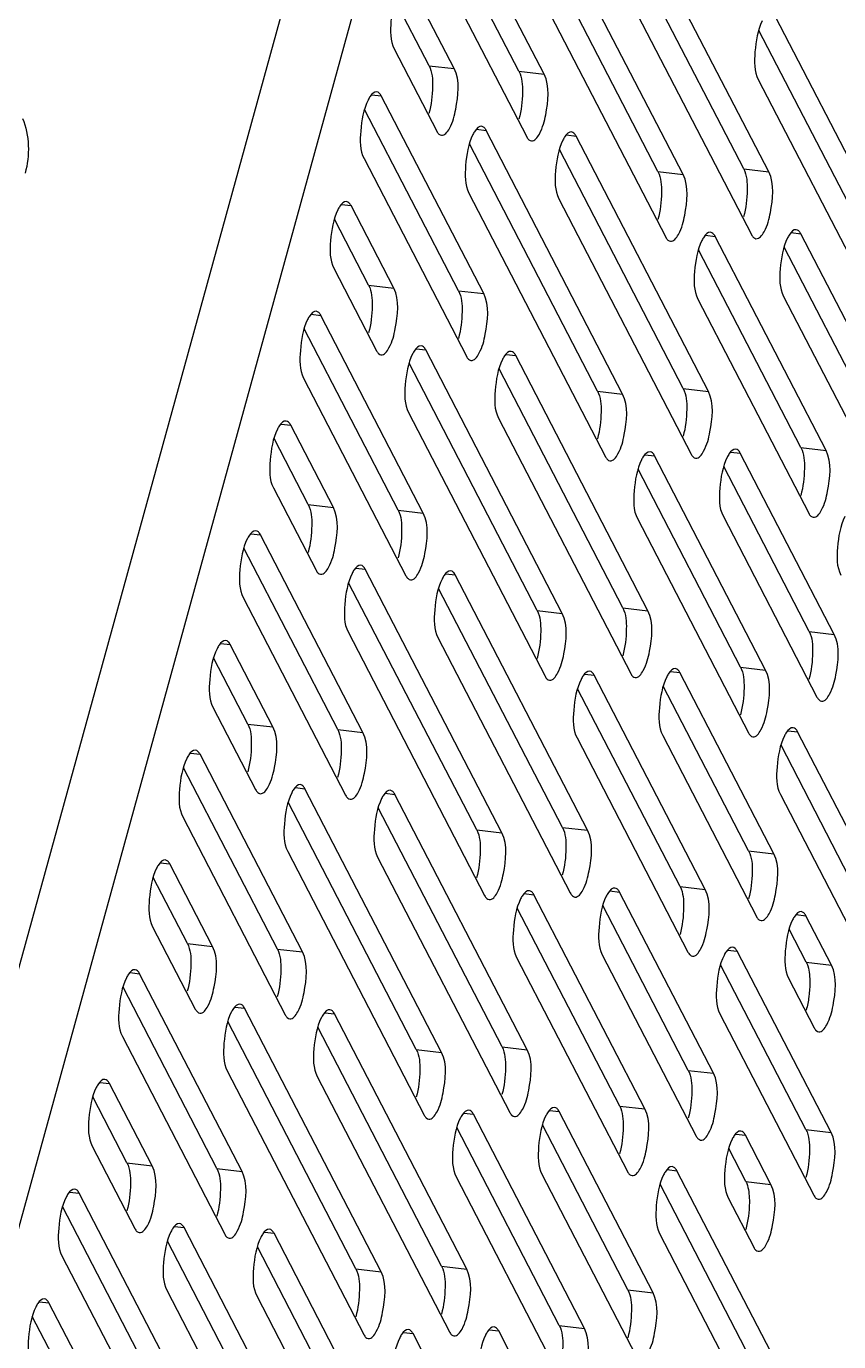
# Model space of a CAD drawing. Header units: millimetres. Extents: x -177 to 18421, y -5017 to 3255.
# Drawn here: x 13177.32 to 13188.72, y 2001.85 to 2020.31 of the extents above; entities that cross this region are included whole.
import ezdxf

# ---------------------------------------------------------------- set-up
doc = ezdxf.new("R2010")
doc.units = ezdxf.units.MM
doc.header["$LTSCALE"] = 46.255
doc.layers.get('0').update_dxf_attribs({"linetype": 'CONTINUOUS'})
doc.layers.add('02___PRT_ALL_AXES', color=7, linetype='CONTINUOUS')

msp = doc.modelspace()

# ---------------------------------------------------------------- linework, layer by layer
at = {"color": 7, "linetype": 'Continuous'}
for p, q in [((13173.106, 1992.189), (13185.581, 2037.482)), ((13173.991, 1991.76), (13186.465, 2037.054)), ((13184.587, 2019.639), (13183.149, 2022.414)), ((13186.538, 2018.231), (13184.622, 2021.931)), ((13187.741, 2018.268), (13185.884, 2021.852)), ((13182.907, 2021.534), (13184.344, 2018.759)), ((13184.379, 2021.051), (13186.296, 2017.351)), ((13183.324, 2019.718), (13182.725, 2020.874)), ((13185.642, 2020.972), (13187.499, 2017.388)), ((13189.393, 2017.437), (13187.836, 2020.444)), ((13182.483, 2019.994), (13183.082, 2018.838)), ((13182.972, 2019.759), (13183.324, 2019.718)), ((13184.234, 2019.68), (13184.587, 2019.639)), ((13187.593, 2019.564), (13189.151, 2016.558)), ((13182.167, 2019.35), (13182.301, 2019.335)), ((13183.739, 2016.56), (13182.301, 2019.335)), ((13183.64, 2018.867), (13183.773, 2018.851)), ((13185.69, 2015.151), (13183.773, 2018.851)), ((13184.902, 2018.788), (13185.036, 2018.772)), ((13186.893, 2015.188), (13185.036, 2018.772)), ((13182.059, 2018.455), (13183.496, 2015.68)), ((13186.186, 2018.272), (13186.538, 2018.231)), ((13187.389, 2018.309), (13187.741, 2018.268)), ((13183.531, 2017.971), (13185.448, 2014.271)), ((13184.794, 2017.892), (13186.651, 2014.308)), ((13181.743, 2017.81), (13181.877, 2017.795)), ((13182.476, 2016.638), (13181.877, 2017.795)), ((13186.854, 2017.379), (13186.988, 2017.364)), ((13188.545, 2014.358), (13186.988, 2017.364)), ((13188.057, 2017.416), (13188.19, 2017.401)), ((13189.508, 2014.857), (13188.19, 2017.401)), ((13181.635, 2016.915), (13182.234, 2015.759)), ((13182.123, 2016.679), (13182.476, 2016.638)), ((13183.386, 2016.601), (13183.739, 2016.56)), ((13186.745, 2016.484), (13188.303, 2013.478)), ((13187.948, 2016.521), (13189.266, 2013.977)), ((13181.319, 2016.27), (13181.453, 2016.255)), ((13182.89, 2013.48), (13181.453, 2016.255)), ((13182.792, 2015.787), (13182.925, 2015.771)), ((13184.842, 2012.072), (13182.925, 2015.771)), ((13184.054, 2015.708), (13184.188, 2015.693)), ((13186.045, 2012.108), (13184.188, 2015.693)), ((13181.211, 2015.375), (13182.648, 2012.6)), ((13185.338, 2015.192), (13185.69, 2015.151)), ((13186.54, 2015.229), (13186.893, 2015.188)), ((13182.683, 2014.891), (13184.6, 2011.192)), ((13180.895, 2014.73), (13181.029, 2014.715)), ((13181.628, 2013.559), (13181.029, 2014.715)), ((13183.946, 2014.813), (13185.803, 2011.228)), ((13187.209, 2014.336), (13187.342, 2014.321)), ((13188.193, 2014.399), (13188.545, 2014.358)), ((13186.006, 2014.3), (13186.139, 2014.284)), ((13187.697, 2011.278), (13186.139, 2014.284)), ((13188.66, 2011.777), (13187.342, 2014.321)), ((13180.786, 2013.835), (13181.385, 2012.679)), ((13181.275, 2013.6), (13181.628, 2013.559)), ((13182.538, 2013.521), (13182.89, 2013.48)), ((13187.1, 2013.441), (13188.418, 2010.897)), ((13185.897, 2013.404), (13187.455, 2010.398)), ((13180.471, 2013.191), (13180.605, 2013.175)), ((13182.042, 2010.4), (13180.605, 2013.175)), ((13181.943, 2012.707), (13182.077, 2012.692)), ((13183.994, 2008.992), (13182.077, 2012.692)), ((13183.206, 2012.628), (13183.34, 2012.613)), ((13185.197, 2009.029), (13183.34, 2012.613)), ((13180.362, 2012.295), (13181.8, 2009.52)), ((13185.692, 2012.149), (13186.045, 2012.108)), ((13184.49, 2012.112), (13184.842, 2012.072)), ((13181.835, 2011.812), (13183.752, 2008.112)), ((13188.308, 2011.818), (13188.66, 2011.777)), ((13180.047, 2011.651), (13180.181, 2011.635)), ((13180.78, 2010.479), (13180.181, 2011.635)), ((13183.097, 2011.733), (13184.954, 2008.149)), ((13185.158, 2011.22), (13185.291, 2011.204)), ((13186.849, 2008.198), (13185.291, 2011.204)), ((13186.36, 2011.257), (13186.494, 2011.241)), ((13187.812, 2008.698), (13186.494, 2011.241)), ((13187.344, 2011.319), (13187.697, 2011.278)), ((13179.938, 2010.755), (13180.537, 2009.599)), ((13180.427, 2010.52), (13180.78, 2010.479)), ((13181.69, 2010.441), (13182.042, 2010.4)), ((13185.049, 2010.325), (13186.606, 2007.318)), ((13186.252, 2010.361), (13187.57, 2007.818)), ((13188.012, 2010.426), (13188.146, 2010.411)), ((13189.464, 2007.867), (13188.146, 2010.411)), ((13179.623, 2010.111), (13179.757, 2010.095)), ((13181.194, 2007.321), (13179.757, 2010.095)), ((13181.095, 2009.627), (13181.229, 2009.612)), ((13183.146, 2005.912), (13181.229, 2009.612)), ((13182.358, 2009.549), (13182.492, 2009.533)), ((13184.349, 2005.949), (13182.492, 2009.533)), ((13187.904, 2009.531), (13189.222, 2006.987)), ((13179.514, 2009.216), (13180.952, 2006.441)), ((13183.641, 2009.033), (13183.994, 2008.992)), ((13184.844, 2009.07), (13185.197, 2009.029)), ((13180.987, 2008.732), (13182.903, 2005.032)), ((13182.249, 2008.653), (13184.106, 2005.069)), ((13187.459, 2008.738), (13187.812, 2008.698)), ((13179.199, 2008.571), (13179.332, 2008.556)), ((13179.931, 2007.399), (13179.332, 2008.556)), ((13184.309, 2008.14), (13184.443, 2008.125)), ((13186.001, 2005.119), (13184.443, 2008.125)), ((13185.512, 2008.177), (13185.646, 2008.162)), ((13186.964, 2005.618), (13185.646, 2008.162)), ((13186.496, 2008.239), (13186.849, 2008.198)), ((13188.128, 2007.846), (13188.261, 2007.83)), ((13188.621, 2007.137), (13188.261, 2007.83)), ((13179.09, 2007.676), (13179.689, 2006.519)), ((13179.579, 2007.44), (13179.931, 2007.399)), ((13180.842, 2007.361), (13181.194, 2007.321)), ((13187.164, 2007.347), (13187.298, 2007.331)), ((13188.616, 2004.788), (13187.298, 2007.331)), ((13184.201, 2007.245), (13185.758, 2004.239)), ((13185.404, 2007.282), (13186.721, 2004.738)), ((13188.268, 2007.178), (13188.621, 2007.137)), ((13178.775, 2007.031), (13178.908, 2007.016)), ((13180.346, 2004.241), (13178.908, 2007.016)), ((13188.019, 2006.951), (13188.378, 2006.257)), ((13180.247, 2006.548), (13180.381, 2006.532)), ((13182.298, 2002.832), (13180.381, 2006.532)), ((13181.51, 2006.469), (13181.643, 2006.453)), ((13183.5, 2002.869), (13181.643, 2006.453)), ((13187.056, 2006.451), (13188.374, 2003.908)), ((13178.666, 2006.136), (13180.104, 2003.361)), ((13182.793, 2005.953), (13183.146, 2005.912)), ((13183.996, 2005.99), (13184.349, 2005.949)), ((13186.611, 2005.659), (13186.964, 2005.618)), ((13178.351, 2005.491), (13178.484, 2005.476)), ((13179.083, 2004.32), (13178.484, 2005.476)), ((13180.138, 2005.652), (13182.055, 2001.953)), ((13181.401, 2005.574), (13183.258, 2001.989)), ((13185.648, 2005.159), (13186.001, 2005.119)), ((13183.461, 2005.061), (13183.595, 2005.045)), ((13185.152, 2002.039), (13183.595, 2005.045)), ((13184.664, 2005.097), (13184.798, 2005.082)), ((13186.116, 2002.538), (13184.798, 2005.082)), ((13187.279, 2004.766), (13187.413, 2004.751)), ((13187.772, 2004.057), (13187.413, 2004.751)), ((13188.263, 2004.828), (13188.616, 2004.788)), ((13178.242, 2004.596), (13178.841, 2003.44)), ((13178.731, 2004.361), (13179.083, 2004.32)), ((13179.993, 2004.282), (13180.346, 2004.241)), ((13184.555, 2004.202), (13185.873, 2001.658)), ((13186.316, 2004.267), (13186.45, 2004.251)), ((13187.768, 2001.708), (13186.45, 2004.251)), ((13183.353, 2004.165), (13184.91, 2001.159)), ((13187.42, 2004.098), (13187.772, 2004.057)), ((13177.926, 2003.952), (13178.06, 2003.936)), ((13179.498, 2001.161), (13178.06, 2003.936)), ((13187.171, 2003.871), (13187.53, 2003.177)), ((13179.399, 2003.468), (13179.533, 2003.453)), ((13181.449, 1999.753), (13179.533, 2003.453)), ((13180.662, 2003.389), (13180.795, 2003.374)), ((13182.652, 1999.79), (13180.795, 2003.374)), ((13186.208, 2003.372), (13187.525, 2000.828)), ((13177.818, 2003.056), (13179.255, 2000.281)), ((13183.148, 2002.91), (13183.5, 2002.869)), ((13181.945, 2002.873), (13182.298, 2002.832)), ((13179.29, 2002.573), (13181.207, 1998.873)), ((13185.763, 2002.579), (13186.116, 2002.538)), ((13177.502, 2002.412), (13177.636, 2002.396)), ((13178.235, 2001.24), (13177.636, 2002.396)), ((13180.553, 2002.494), (13182.41, 1998.91)), ((13182.613, 2001.981), (13182.747, 2001.965)), ((13184.304, 1998.959), (13182.747, 2001.965)), ((13183.816, 2002.018), (13183.95, 2002.002)), ((13185.267, 1999.459), (13183.95, 2002.002)), ((13184.8, 2002.08), (13185.152, 2002.039))]:
    msp.add_line(p, q, dxfattribs=at)
at = {"color": 3, "linetype": 'Continuous'}
for p, q in [((13184.234, 2019.68), (13182.916, 2022.225)), ((13186.186, 2018.272), (13184.388, 2021.742)), ((13187.389, 2018.309), (13185.651, 2021.663)), ((13182.972, 2019.759), (13182.492, 2020.686)), ((13189.041, 2017.478), (13187.602, 2020.255)), ((13183.386, 2016.601), (13182.067, 2019.146)), ((13185.338, 2015.192), (13183.54, 2018.662)), ((13186.54, 2015.229), (13184.802, 2018.584)), ((13182.123, 2016.679), (13181.643, 2017.606)), ((13188.193, 2014.399), (13186.754, 2017.175)), ((13189.156, 2014.898), (13187.957, 2017.212)), ((13182.538, 2013.521), (13181.219, 2016.066)), ((13184.49, 2012.112), (13182.692, 2015.583)), ((13185.692, 2012.149), (13183.954, 2015.504)), ((13181.275, 2013.6), (13180.795, 2014.526)), ((13187.344, 2011.319), (13185.906, 2014.095)), ((13188.308, 2011.818), (13187.109, 2014.132)), ((13181.69, 2010.441), (13180.371, 2012.986)), ((13183.641, 2009.033), (13181.843, 2012.503)), ((13184.844, 2009.07), (13183.106, 2012.424)), ((13180.427, 2010.52), (13179.947, 2011.447)), ((13186.496, 2008.239), (13185.058, 2011.016)), ((13187.459, 2008.738), (13186.261, 2011.053)), ((13189.111, 2007.908), (13187.913, 2010.222)), ((13180.842, 2007.361), (13179.523, 2009.907)), ((13182.793, 2005.953), (13180.995, 2009.423)), ((13183.996, 2005.99), (13182.258, 2009.344)), ((13179.579, 2007.44), (13179.099, 2008.367)), ((13185.648, 2005.159), (13184.21, 2007.936)), ((13186.611, 2005.659), (13185.412, 2007.973)), ((13188.268, 2007.178), (13188.028, 2007.642)), ((13188.263, 2004.828), (13187.064, 2007.142)), ((13179.993, 2004.282), (13178.675, 2006.827)), ((13181.945, 2002.873), (13180.147, 2006.344)), ((13183.148, 2002.91), (13181.41, 2006.265)), ((13178.731, 2004.361), (13178.251, 2005.287)), ((13184.8, 2002.08), (13183.361, 2004.856)), ((13185.763, 2002.579), (13184.564, 2004.893)), ((13187.42, 2004.098), (13187.179, 2004.562)), ((13187.415, 2001.749), (13186.216, 2004.063)), ((13179.145, 2001.202), (13177.827, 2003.747)), ((13181.097, 1999.794), (13179.299, 2003.264)), ((13182.3, 1999.83), (13180.562, 2003.185)), ((13177.883, 2001.281), (13177.402, 2002.207))]:
    msp.add_line(p, q, dxfattribs=at)
at = {"color": 7, "linetype": 'Continuous'}
for points, knots in [([(13182.54, 2020.816), (13182.474, 2020.683), (13182.429, 2020.406), (13182.423, 2020.11), (13182.483, 2019.994)], [0, 0, 0, 0, 0.533253, 1, 1, 1, 1]), ([(13187.65, 2020.386), (13187.584, 2020.252), (13187.54, 2019.975), (13187.534, 2019.679), (13187.593, 2019.564)], [0, 0, 0, 0, 0.533253, 1, 1, 1, 1]), ([(13183.145, 2018.782), (13183.194, 2018.776), (13183.301, 2018.93), (13183.366, 2019.225), (13183.411, 2019.55), (13183.324, 2019.718)], [0, 0, 0, 0, 0.148069, 0.432956, 1, 1, 1, 1]), ([(13184.408, 2018.703), (13184.457, 2018.697), (13184.563, 2018.852), (13184.629, 2019.146), (13184.674, 2019.471), (13184.587, 2019.639)], [0, 0, 0, 0, 0.148069, 0.432956, 1, 1, 1, 1]), ([(13182.238, 2019.391), (13182.201, 2019.396), (13182.15, 2019.342), (13182.124, 2019.294), (13182.116, 2019.277)], [0, 0, 0, 0, 0.652613, 1, 1, 1, 1]), ([(13182.301, 2019.335), (13182.293, 2019.349), (13182.277, 2019.374), (13182.25, 2019.39), (13182.238, 2019.391)], [0, 0, 0, 0, 0.567736, 1, 1, 1, 1]), ([(13182.116, 2019.277), (13182.049, 2019.143), (13182.005, 2018.866), (13181.999, 2018.57), (13182.059, 2018.455)], [0, 0, 0, 0, 0.533253, 1, 1, 1, 1]), ([(13183.082, 2018.838), (13183.089, 2018.824), (13183.105, 2018.798), (13183.133, 2018.783), (13183.145, 2018.782)], [0, 0, 0, 0, 0.567736, 1, 1, 1, 1]), ([(13183.588, 2018.793), (13183.522, 2018.66), (13183.477, 2018.383), (13183.471, 2018.087), (13183.531, 2017.971)], [0, 0, 0, 0, 0.533253, 1, 1, 1, 1]), ([(13183.71, 2018.908), (13183.673, 2018.912), (13183.623, 2018.858), (13183.597, 2018.811), (13183.588, 2018.793)], [0, 0, 0, 0, 0.652613, 1, 1, 1, 1]), ([(13183.773, 2018.851), (13183.766, 2018.866), (13183.75, 2018.891), (13183.722, 2018.906), (13183.71, 2018.908)], [0, 0, 0, 0, 0.567736, 1, 1, 1, 1]), ([(13184.973, 2018.829), (13184.936, 2018.833), (13184.885, 2018.779), (13184.859, 2018.732), (13184.851, 2018.714)], [0, 0, 0, 0, 0.652613, 1, 1, 1, 1]), ([(13185.036, 2018.772), (13185.028, 2018.787), (13185.012, 2018.812), (13184.985, 2018.827), (13184.973, 2018.829)], [0, 0, 0, 0, 0.567736, 1, 1, 1, 1]), ([(13184.344, 2018.759), (13184.352, 2018.745), (13184.368, 2018.72), (13184.395, 2018.704), (13184.408, 2018.703)], [0, 0, 0, 0, 0.567736, 1, 1, 1, 1]), ([(13184.851, 2018.714), (13184.784, 2018.581), (13184.74, 2018.304), (13184.734, 2018.008), (13184.794, 2017.892)], [0, 0, 0, 0, 0.533253, 1, 1, 1, 1]), ([(13186.36, 2017.294), (13186.409, 2017.288), (13186.515, 2017.443), (13186.581, 2017.737), (13186.626, 2018.063), (13186.538, 2018.231)], [0, 0, 0, 0, 0.148069, 0.432956, 1, 1, 1, 1]), ([(13187.562, 2017.331), (13187.611, 2017.325), (13187.718, 2017.48), (13187.783, 2017.774), (13187.828, 2018.099), (13187.741, 2018.268)], [0, 0, 0, 0, 0.148069, 0.432956, 1, 1, 1, 1]), ([(13181.813, 2017.851), (13181.776, 2017.856), (13181.726, 2017.802), (13181.7, 2017.754), (13181.691, 2017.737)], [0, 0, 0, 0, 0.652613, 1, 1, 1, 1]), ([(13181.877, 2017.795), (13181.869, 2017.809), (13181.853, 2017.835), (13181.826, 2017.85), (13181.813, 2017.851)], [0, 0, 0, 0, 0.567736, 1, 1, 1, 1]), ([(13181.691, 2017.737), (13181.625, 2017.604), (13181.581, 2017.326), (13181.575, 2017.03), (13181.635, 2016.915)], [0, 0, 0, 0, 0.533253, 1, 1, 1, 1]), ([(13186.296, 2017.351), (13186.304, 2017.336), (13186.32, 2017.311), (13186.347, 2017.296), (13186.36, 2017.294)], [0, 0, 0, 0, 0.567736, 1, 1, 1, 1]), ([(13186.802, 2017.306), (13186.736, 2017.173), (13186.692, 2016.895), (13186.685, 2016.599), (13186.745, 2016.484)], [0, 0, 0, 0, 0.533253, 1, 1, 1, 1]), ([(13186.924, 2017.421), (13186.887, 2017.425), (13186.837, 2017.371), (13186.811, 2017.324), (13186.802, 2017.306)], [0, 0, 0, 0, 0.652613, 1, 1, 1, 1]), ([(13186.988, 2017.364), (13186.98, 2017.379), (13186.964, 2017.404), (13186.937, 2017.419), (13186.924, 2017.421)], [0, 0, 0, 0, 0.567736, 1, 1, 1, 1]), ([(13187.499, 2017.388), (13187.506, 2017.373), (13187.522, 2017.348), (13187.55, 2017.333), (13187.562, 2017.331)], [0, 0, 0, 0, 0.567736, 1, 1, 1, 1]), ([(13188.005, 2017.343), (13187.939, 2017.209), (13187.894, 2016.932), (13187.888, 2016.636), (13187.948, 2016.521)], [0, 0, 0, 0, 0.533253, 1, 1, 1, 1]), ([(13188.127, 2017.457), (13188.09, 2017.462), (13188.04, 2017.408), (13188.014, 2017.36), (13188.005, 2017.343)], [0, 0, 0, 0, 0.652613, 1, 1, 1, 1]), ([(13188.19, 2017.401), (13188.183, 2017.415), (13188.167, 2017.44), (13188.14, 2017.456), (13188.127, 2017.457)], [0, 0, 0, 0, 0.567736, 1, 1, 1, 1]), ([(13182.297, 2015.702), (13182.346, 2015.696), (13182.452, 2015.851), (13182.518, 2016.145), (13182.563, 2016.47), (13182.476, 2016.638)], [0, 0, 0, 0, 0.148069, 0.432956, 1, 1, 1, 1]), ([(13183.56, 2015.623), (13183.609, 2015.617), (13183.715, 2015.772), (13183.781, 2016.066), (13183.826, 2016.391), (13183.739, 2016.56)], [0, 0, 0, 0, 0.148069, 0.432956, 1, 1, 1, 1]), ([(13181.267, 2016.197), (13181.201, 2016.064), (13181.157, 2015.786), (13181.151, 2015.49), (13181.211, 2015.375)], [0, 0, 0, 0, 0.533253, 1, 1, 1, 1]), ([(13181.389, 2016.312), (13181.352, 2016.316), (13181.302, 2016.262), (13181.276, 2016.215), (13181.267, 2016.197)], [0, 0, 0, 0, 0.652613, 1, 1, 1, 1]), ([(13181.453, 2016.255), (13181.445, 2016.27), (13181.429, 2016.295), (13181.402, 2016.31), (13181.389, 2016.312)], [0, 0, 0, 0, 0.567736, 1, 1, 1, 1]), ([(13182.862, 2015.828), (13182.825, 2015.832), (13182.775, 2015.779), (13182.749, 2015.731), (13182.74, 2015.713)], [0, 0, 0, 0, 0.652613, 1, 1, 1, 1]), ([(13182.925, 2015.771), (13182.918, 2015.786), (13182.902, 2015.811), (13182.874, 2015.827), (13182.862, 2015.828)], [0, 0, 0, 0, 0.567736, 1, 1, 1, 1]), ([(13182.234, 2015.759), (13182.241, 2015.744), (13182.257, 2015.719), (13182.285, 2015.703), (13182.297, 2015.702)], [0, 0, 0, 0, 0.567736, 1, 1, 1, 1]), ([(13182.74, 2015.713), (13182.674, 2015.58), (13182.629, 2015.303), (13182.623, 2015.007), (13182.683, 2014.891)], [0, 0, 0, 0, 0.533253, 1, 1, 1, 1]), ([(13183.496, 2015.68), (13183.504, 2015.665), (13183.52, 2015.64), (13183.547, 2015.625), (13183.56, 2015.623)], [0, 0, 0, 0, 0.567736, 1, 1, 1, 1]), ([(13184.002, 2015.635), (13183.936, 2015.501), (13183.892, 2015.224), (13183.886, 2014.928), (13183.946, 2014.813)], [0, 0, 0, 0, 0.533253, 1, 1, 1, 1]), ([(13184.124, 2015.749), (13184.087, 2015.754), (13184.037, 2015.7), (13184.011, 2015.652), (13184.002, 2015.635)], [0, 0, 0, 0, 0.652613, 1, 1, 1, 1]), ([(13184.188, 2015.693), (13184.18, 2015.707), (13184.164, 2015.732), (13184.137, 2015.748), (13184.124, 2015.749)], [0, 0, 0, 0, 0.567736, 1, 1, 1, 1]), ([(13185.511, 2014.215), (13185.561, 2014.209), (13185.667, 2014.363), (13185.732, 2014.658), (13185.777, 2014.983), (13185.69, 2015.151)], [0, 0, 0, 0, 0.148069, 0.432956, 1, 1, 1, 1]), ([(13186.714, 2014.251), (13186.763, 2014.246), (13186.869, 2014.4), (13186.935, 2014.695), (13186.98, 2015.02), (13186.893, 2015.188)], [0, 0, 0, 0, 0.148069, 0.432956, 1, 1, 1, 1]), ([(13180.965, 2014.772), (13180.928, 2014.776), (13180.878, 2014.722), (13180.852, 2014.675), (13180.843, 2014.657)], [0, 0, 0, 0, 0.652613, 1, 1, 1, 1]), ([(13181.029, 2014.715), (13181.021, 2014.73), (13181.005, 2014.755), (13180.978, 2014.77), (13180.965, 2014.772)], [0, 0, 0, 0, 0.567736, 1, 1, 1, 1]), ([(13180.843, 2014.657), (13180.777, 2014.524), (13180.733, 2014.247), (13180.727, 2013.951), (13180.786, 2013.835)], [0, 0, 0, 0, 0.533253, 1, 1, 1, 1]), ([(13186.076, 2014.341), (13186.039, 2014.345), (13185.989, 2014.291), (13185.963, 2014.244), (13185.954, 2014.226)], [0, 0, 0, 0, 0.652613, 1, 1, 1, 1]), ([(13186.139, 2014.284), (13186.132, 2014.299), (13186.116, 2014.324), (13186.089, 2014.339), (13186.076, 2014.341)], [0, 0, 0, 0, 0.567736, 1, 1, 1, 1]), ([(13187.279, 2014.378), (13187.242, 2014.382), (13187.192, 2014.328), (13187.166, 2014.281), (13187.157, 2014.263)], [0, 0, 0, 0, 0.652613, 1, 1, 1, 1]), ([(13187.342, 2014.321), (13187.335, 2014.336), (13187.319, 2014.361), (13187.291, 2014.376), (13187.279, 2014.378)], [0, 0, 0, 0, 0.567736, 1, 1, 1, 1]), ([(13188.366, 2013.421), (13188.415, 2013.415), (13188.522, 2013.57), (13188.587, 2013.864), (13188.632, 2014.189), (13188.545, 2014.358)], [0, 0, 0, 0, 0.148069, 0.432956, 1, 1, 1, 1]), ([(13185.448, 2014.271), (13185.456, 2014.257), (13185.472, 2014.231), (13185.499, 2014.216), (13185.511, 2014.215)], [0, 0, 0, 0, 0.567736, 1, 1, 1, 1]), ([(13185.954, 2014.226), (13185.888, 2014.093), (13185.844, 2013.816), (13185.837, 2013.52), (13185.897, 2013.404)], [0, 0, 0, 0, 0.533253, 1, 1, 1, 1]), ([(13186.651, 2014.308), (13186.658, 2014.293), (13186.674, 2014.268), (13186.702, 2014.253), (13186.714, 2014.251)], [0, 0, 0, 0, 0.567736, 1, 1, 1, 1]), ([(13187.157, 2014.263), (13187.091, 2014.13), (13187.046, 2013.853), (13187.04, 2013.557), (13187.1, 2013.441)], [0, 0, 0, 0, 0.533253, 1, 1, 1, 1]), ([(13181.449, 2012.622), (13181.498, 2012.616), (13181.604, 2012.771), (13181.67, 2013.065), (13181.715, 2013.39), (13181.628, 2013.559)], [0, 0, 0, 0, 0.148069, 0.432956, 1, 1, 1, 1]), ([(13182.712, 2012.543), (13182.761, 2012.538), (13182.867, 2012.692), (13182.933, 2012.986), (13182.978, 2013.312), (13182.89, 2013.48)], [0, 0, 0, 0, 0.148069, 0.432956, 1, 1, 1, 1]), ([(13188.303, 2013.478), (13188.31, 2013.463), (13188.326, 2013.438), (13188.354, 2013.423), (13188.366, 2013.421)], [0, 0, 0, 0, 0.567736, 1, 1, 1, 1]), ([(13188.809, 2013.433), (13188.743, 2013.299), (13188.698, 2013.022), (13188.692, 2012.726), (13188.752, 2012.611)], [0, 0, 0, 0, 0.533253, 1, 1, 1, 1]), ([(13180.541, 2013.232), (13180.504, 2013.236), (13180.454, 2013.182), (13180.428, 2013.135), (13180.419, 2013.117)], [0, 0, 0, 0, 0.652613, 1, 1, 1, 1]), ([(13180.605, 2013.175), (13180.597, 2013.19), (13180.581, 2013.215), (13180.554, 2013.23), (13180.541, 2013.232)], [0, 0, 0, 0, 0.567736, 1, 1, 1, 1]), ([(13180.419, 2013.117), (13180.353, 2012.984), (13180.309, 2012.707), (13180.302, 2012.411), (13180.362, 2012.295)], [0, 0, 0, 0, 0.533253, 1, 1, 1, 1]), ([(13181.385, 2012.679), (13181.393, 2012.664), (13181.409, 2012.639), (13181.436, 2012.624), (13181.449, 2012.622)], [0, 0, 0, 0, 0.567736, 1, 1, 1, 1]), ([(13182.014, 2012.748), (13181.977, 2012.753), (13181.926, 2012.699), (13181.9, 2012.651), (13181.892, 2012.634)], [0, 0, 0, 0, 0.652613, 1, 1, 1, 1]), ([(13182.077, 2012.692), (13182.069, 2012.706), (13182.053, 2012.731), (13182.026, 2012.747), (13182.014, 2012.748)], [0, 0, 0, 0, 0.567736, 1, 1, 1, 1]), ([(13183.276, 2012.67), (13183.239, 2012.674), (13183.189, 2012.62), (13183.163, 2012.573), (13183.154, 2012.555)], [0, 0, 0, 0, 0.652613, 1, 1, 1, 1]), ([(13181.892, 2012.634), (13181.825, 2012.5), (13181.781, 2012.223), (13181.775, 2011.927), (13181.835, 2011.812)], [0, 0, 0, 0, 0.533253, 1, 1, 1, 1]), ([(13182.648, 2012.6), (13182.656, 2012.585), (13182.672, 2012.56), (13182.699, 2012.545), (13182.712, 2012.543)], [0, 0, 0, 0, 0.567736, 1, 1, 1, 1]), ([(13183.154, 2012.555), (13183.088, 2012.422), (13183.044, 2012.145), (13183.038, 2011.848), (13183.097, 2011.733)], [0, 0, 0, 0, 0.533253, 1, 1, 1, 1]), ([(13183.34, 2012.613), (13183.332, 2012.628), (13183.316, 2012.653), (13183.289, 2012.668), (13183.276, 2012.67)], [0, 0, 0, 0, 0.567736, 1, 1, 1, 1]), ([(13184.663, 2011.135), (13184.712, 2011.129), (13184.818, 2011.284), (13184.884, 2011.578), (13184.929, 2011.903), (13184.842, 2012.072)], [0, 0, 0, 0, 0.148069, 0.432956, 1, 1, 1, 1]), ([(13185.866, 2011.172), (13185.915, 2011.166), (13186.021, 2011.321), (13186.087, 2011.615), (13186.132, 2011.94), (13186.045, 2012.108)], [0, 0, 0, 0, 0.148069, 0.432956, 1, 1, 1, 1]), ([(13188.481, 2010.841), (13188.53, 2010.835), (13188.637, 2010.989), (13188.702, 2011.284), (13188.747, 2011.609), (13188.66, 2011.777)], [0, 0, 0, 0, 0.148069, 0.432956, 1, 1, 1, 1]), ([(13179.995, 2011.577), (13179.929, 2011.444), (13179.885, 2011.167), (13179.878, 2010.871), (13179.938, 2010.755)], [0, 0, 0, 0, 0.533253, 1, 1, 1, 1]), ([(13180.117, 2011.692), (13180.08, 2011.696), (13180.03, 2011.642), (13180.004, 2011.595), (13179.995, 2011.577)], [0, 0, 0, 0, 0.652613, 1, 1, 1, 1]), ([(13180.181, 2011.635), (13180.173, 2011.65), (13180.157, 2011.675), (13180.13, 2011.69), (13180.117, 2011.692)], [0, 0, 0, 0, 0.567736, 1, 1, 1, 1]), ([(13185.228, 2011.261), (13185.191, 2011.266), (13185.141, 2011.212), (13185.115, 2011.164), (13185.106, 2011.146)], [0, 0, 0, 0, 0.652613, 1, 1, 1, 1]), ([(13185.291, 2011.204), (13185.284, 2011.219), (13185.268, 2011.244), (13185.24, 2011.26), (13185.228, 2011.261)], [0, 0, 0, 0, 0.567736, 1, 1, 1, 1]), ([(13185.803, 2011.228), (13185.81, 2011.214), (13185.826, 2011.189), (13185.853, 2011.173), (13185.866, 2011.172)], [0, 0, 0, 0, 0.567736, 1, 1, 1, 1]), ([(13186.431, 2011.298), (13186.394, 2011.302), (13186.343, 2011.248), (13186.317, 2011.201), (13186.309, 2011.183)], [0, 0, 0, 0, 0.652613, 1, 1, 1, 1]), ([(13186.494, 2011.241), (13186.486, 2011.256), (13186.471, 2011.281), (13186.443, 2011.296), (13186.431, 2011.298)], [0, 0, 0, 0, 0.567736, 1, 1, 1, 1]), ([(13187.518, 2010.341), (13187.567, 2010.336), (13187.673, 2010.49), (13187.739, 2010.784), (13187.784, 2011.11), (13187.697, 2011.278)], [0, 0, 0, 0, 0.148069, 0.432956, 1, 1, 1, 1]), ([(13184.6, 2011.192), (13184.607, 2011.177), (13184.623, 2011.152), (13184.651, 2011.136), (13184.663, 2011.135)], [0, 0, 0, 0, 0.567736, 1, 1, 1, 1]), ([(13185.106, 2011.146), (13185.04, 2011.013), (13184.995, 2010.736), (13184.989, 2010.44), (13185.049, 2010.325)], [0, 0, 0, 0, 0.533253, 1, 1, 1, 1]), ([(13186.309, 2011.183), (13186.243, 2011.05), (13186.198, 2010.773), (13186.192, 2010.477), (13186.252, 2010.361)], [0, 0, 0, 0, 0.533253, 1, 1, 1, 1]), ([(13188.418, 2010.897), (13188.425, 2010.883), (13188.441, 2010.858), (13188.469, 2010.842), (13188.481, 2010.841)], [0, 0, 0, 0, 0.567736, 1, 1, 1, 1]), ([(13180.601, 2009.542), (13180.65, 2009.537), (13180.756, 2009.691), (13180.822, 2009.986), (13180.867, 2010.311), (13180.78, 2010.479)], [0, 0, 0, 0, 0.148069, 0.432956, 1, 1, 1, 1]), ([(13188.083, 2010.468), (13188.046, 2010.472), (13187.996, 2010.418), (13187.97, 2010.371), (13187.961, 2010.353)], [0, 0, 0, 0, 0.652613, 1, 1, 1, 1]), ([(13188.146, 2010.411), (13188.139, 2010.426), (13188.123, 2010.451), (13188.095, 2010.466), (13188.083, 2010.468)], [0, 0, 0, 0, 0.567736, 1, 1, 1, 1]), ([(13181.863, 2009.464), (13181.913, 2009.458), (13182.019, 2009.612), (13182.085, 2009.907), (13182.13, 2010.232), (13182.042, 2010.4)], [0, 0, 0, 0, 0.148069, 0.432956, 1, 1, 1, 1]), ([(13187.455, 2010.398), (13187.462, 2010.383), (13187.478, 2010.358), (13187.506, 2010.343), (13187.518, 2010.341)], [0, 0, 0, 0, 0.567736, 1, 1, 1, 1]), ([(13187.961, 2010.353), (13187.895, 2010.22), (13187.85, 2009.943), (13187.844, 2009.647), (13187.904, 2009.531)], [0, 0, 0, 0, 0.533253, 1, 1, 1, 1]), ([(13179.693, 2010.152), (13179.656, 2010.157), (13179.606, 2010.103), (13179.58, 2010.055), (13179.571, 2010.037)], [0, 0, 0, 0, 0.652613, 1, 1, 1, 1]), ([(13179.757, 2010.095), (13179.749, 2010.11), (13179.733, 2010.135), (13179.706, 2010.151), (13179.693, 2010.152)], [0, 0, 0, 0, 0.567736, 1, 1, 1, 1]), ([(13179.571, 2010.037), (13179.505, 2009.904), (13179.461, 2009.627), (13179.454, 2009.331), (13179.514, 2009.216)], [0, 0, 0, 0, 0.533253, 1, 1, 1, 1]), ([(13180.537, 2009.599), (13180.545, 2009.584), (13180.561, 2009.559), (13180.588, 2009.544), (13180.601, 2009.542)], [0, 0, 0, 0, 0.567736, 1, 1, 1, 1]), ([(13181.043, 2009.554), (13180.977, 2009.421), (13180.933, 2009.144), (13180.927, 2008.848), (13180.987, 2008.732)], [0, 0, 0, 0, 0.533253, 1, 1, 1, 1]), ([(13181.165, 2009.669), (13181.128, 2009.673), (13181.078, 2009.619), (13181.052, 2009.572), (13181.043, 2009.554)], [0, 0, 0, 0, 0.652613, 1, 1, 1, 1]), ([(13181.229, 2009.612), (13181.221, 2009.627), (13181.205, 2009.652), (13181.178, 2009.667), (13181.165, 2009.669)], [0, 0, 0, 0, 0.567736, 1, 1, 1, 1]), ([(13182.428, 2009.59), (13182.391, 2009.594), (13182.341, 2009.54), (13182.315, 2009.493), (13182.306, 2009.475)], [0, 0, 0, 0, 0.652613, 1, 1, 1, 1]), ([(13182.492, 2009.533), (13182.484, 2009.548), (13182.468, 2009.573), (13182.441, 2009.588), (13182.428, 2009.59)], [0, 0, 0, 0, 0.567736, 1, 1, 1, 1]), ([(13181.8, 2009.52), (13181.808, 2009.506), (13181.824, 2009.481), (13181.851, 2009.465), (13181.863, 2009.464)], [0, 0, 0, 0, 0.567736, 1, 1, 1, 1]), ([(13182.306, 2009.475), (13182.24, 2009.342), (13182.196, 2009.065), (13182.189, 2008.769), (13182.249, 2008.653)], [0, 0, 0, 0, 0.533253, 1, 1, 1, 1]), ([(13183.815, 2008.055), (13183.864, 2008.049), (13183.97, 2008.204), (13184.036, 2008.498), (13184.081, 2008.824), (13183.994, 2008.992)], [0, 0, 0, 0, 0.148069, 0.432956, 1, 1, 1, 1]), ([(13185.018, 2008.092), (13185.067, 2008.086), (13185.173, 2008.241), (13185.239, 2008.535), (13185.284, 2008.86), (13185.197, 2009.029)], [0, 0, 0, 0, 0.148069, 0.432956, 1, 1, 1, 1]), ([(13179.269, 2008.612), (13179.232, 2008.617), (13179.182, 2008.563), (13179.156, 2008.515), (13179.147, 2008.498)], [0, 0, 0, 0, 0.652613, 1, 1, 1, 1]), ([(13179.332, 2008.556), (13179.325, 2008.57), (13179.309, 2008.595), (13179.282, 2008.611), (13179.269, 2008.612)], [0, 0, 0, 0, 0.567736, 1, 1, 1, 1]), ([(13187.633, 2007.761), (13187.682, 2007.755), (13187.788, 2007.91), (13187.854, 2008.204), (13187.899, 2008.529), (13187.812, 2008.698)], [0, 0, 0, 0, 0.148069, 0.432956, 1, 1, 1, 1]), ([(13179.147, 2008.498), (13179.081, 2008.364), (13179.036, 2008.087), (13179.03, 2007.791), (13179.09, 2007.676)], [0, 0, 0, 0, 0.533253, 1, 1, 1, 1]), ([(13183.752, 2008.112), (13183.759, 2008.097), (13183.775, 2008.072), (13183.802, 2008.057), (13183.815, 2008.055)], [0, 0, 0, 0, 0.567736, 1, 1, 1, 1]), ([(13184.258, 2008.067), (13184.192, 2007.934), (13184.147, 2007.656), (13184.141, 2007.36), (13184.201, 2007.245)], [0, 0, 0, 0, 0.533253, 1, 1, 1, 1]), ([(13184.38, 2008.181), (13184.343, 2008.186), (13184.293, 2008.132), (13184.266, 2008.085), (13184.258, 2008.067)], [0, 0, 0, 0, 0.652613, 1, 1, 1, 1]), ([(13184.443, 2008.125), (13184.436, 2008.139), (13184.42, 2008.165), (13184.392, 2008.18), (13184.38, 2008.181)], [0, 0, 0, 0, 0.567736, 1, 1, 1, 1]), ([(13184.954, 2008.149), (13184.962, 2008.134), (13184.978, 2008.109), (13185.005, 2008.094), (13185.018, 2008.092)], [0, 0, 0, 0, 0.567736, 1, 1, 1, 1]), ([(13185.46, 2008.104), (13185.394, 2007.97), (13185.35, 2007.693), (13185.344, 2007.397), (13185.404, 2007.282)], [0, 0, 0, 0, 0.533253, 1, 1, 1, 1]), ([(13185.582, 2008.218), (13185.545, 2008.223), (13185.495, 2008.169), (13185.469, 2008.121), (13185.46, 2008.104)], [0, 0, 0, 0, 0.652613, 1, 1, 1, 1]), ([(13185.646, 2008.162), (13185.638, 2008.176), (13185.622, 2008.201), (13185.595, 2008.217), (13185.582, 2008.218)], [0, 0, 0, 0, 0.567736, 1, 1, 1, 1]), ([(13186.67, 2007.262), (13186.719, 2007.256), (13186.825, 2007.41), (13186.891, 2007.705), (13186.936, 2008.03), (13186.849, 2008.198)], [0, 0, 0, 0, 0.148069, 0.432956, 1, 1, 1, 1]), ([(13188.198, 2007.887), (13188.161, 2007.892), (13188.111, 2007.838), (13188.085, 2007.79), (13188.076, 2007.773)], [0, 0, 0, 0, 0.652613, 1, 1, 1, 1]), ([(13188.261, 2007.83), (13188.254, 2007.845), (13188.238, 2007.87), (13188.21, 2007.886), (13188.198, 2007.887)], [0, 0, 0, 0, 0.567736, 1, 1, 1, 1]), ([(13187.57, 2007.818), (13187.577, 2007.803), (13187.593, 2007.778), (13187.621, 2007.762), (13187.633, 2007.761)], [0, 0, 0, 0, 0.567736, 1, 1, 1, 1]), ([(13188.076, 2007.773), (13188.01, 2007.639), (13187.965, 2007.362), (13187.959, 2007.066), (13188.019, 2006.951)], [0, 0, 0, 0, 0.533253, 1, 1, 1, 1]), ([(13179.753, 2006.463), (13179.802, 2006.457), (13179.908, 2006.612), (13179.974, 2006.906), (13180.019, 2007.231), (13179.931, 2007.399)], [0, 0, 0, 0, 0.148069, 0.432956, 1, 1, 1, 1]), ([(13181.015, 2006.384), (13181.064, 2006.378), (13181.171, 2006.533), (13181.236, 2006.827), (13181.281, 2007.152), (13181.194, 2007.321)], [0, 0, 0, 0, 0.148069, 0.432956, 1, 1, 1, 1]), ([(13186.606, 2007.318), (13186.614, 2007.304), (13186.63, 2007.279), (13186.657, 2007.263), (13186.67, 2007.262)], [0, 0, 0, 0, 0.567736, 1, 1, 1, 1]), ([(13187.235, 2007.388), (13187.198, 2007.392), (13187.147, 2007.338), (13187.121, 2007.291), (13187.113, 2007.273)], [0, 0, 0, 0, 0.652613, 1, 1, 1, 1]), ([(13187.298, 2007.331), (13187.29, 2007.346), (13187.274, 2007.371), (13187.247, 2007.386), (13187.235, 2007.388)], [0, 0, 0, 0, 0.567736, 1, 1, 1, 1]), ([(13187.113, 2007.273), (13187.046, 2007.14), (13187.002, 2006.863), (13186.996, 2006.567), (13187.056, 2006.451)], [0, 0, 0, 0, 0.533253, 1, 1, 1, 1]), ([(13188.442, 2006.2), (13188.491, 2006.194), (13188.597, 2006.349), (13188.663, 2006.643), (13188.708, 2006.968), (13188.621, 2007.137)], [0, 0, 0, 0, 0.148069, 0.432956, 1, 1, 1, 1]), ([(13178.723, 2006.958), (13178.657, 2006.825), (13178.612, 2006.547), (13178.606, 2006.251), (13178.666, 2006.136)], [0, 0, 0, 0, 0.533253, 1, 1, 1, 1]), ([(13178.845, 2007.072), (13178.808, 2007.077), (13178.758, 2007.023), (13178.732, 2006.976), (13178.723, 2006.958)], [0, 0, 0, 0, 0.652613, 1, 1, 1, 1]), ([(13178.908, 2007.016), (13178.901, 2007.03), (13178.885, 2007.056), (13178.857, 2007.071), (13178.845, 2007.072)], [0, 0, 0, 0, 0.567736, 1, 1, 1, 1]), ([(13180.317, 2006.589), (13180.28, 2006.593), (13180.23, 2006.539), (13180.204, 2006.492), (13180.195, 2006.474)], [0, 0, 0, 0, 0.652613, 1, 1, 1, 1]), ([(13180.381, 2006.532), (13180.373, 2006.547), (13180.357, 2006.572), (13180.33, 2006.587), (13180.317, 2006.589)], [0, 0, 0, 0, 0.567736, 1, 1, 1, 1]), ([(13179.689, 2006.519), (13179.697, 2006.505), (13179.713, 2006.48), (13179.74, 2006.464), (13179.753, 2006.463)], [0, 0, 0, 0, 0.567736, 1, 1, 1, 1]), ([(13180.195, 2006.474), (13180.129, 2006.341), (13180.085, 2006.064), (13180.079, 2005.768), (13180.138, 2005.652)], [0, 0, 0, 0, 0.533253, 1, 1, 1, 1]), ([(13180.952, 2006.441), (13180.959, 2006.426), (13180.975, 2006.401), (13181.003, 2006.385), (13181.015, 2006.384)], [0, 0, 0, 0, 0.567736, 1, 1, 1, 1]), ([(13181.458, 2006.395), (13181.392, 2006.262), (13181.347, 2005.985), (13181.341, 2005.689), (13181.401, 2005.574)], [0, 0, 0, 0, 0.533253, 1, 1, 1, 1]), ([(13181.58, 2006.51), (13181.543, 2006.515), (13181.493, 2006.461), (13181.467, 2006.413), (13181.458, 2006.395)], [0, 0, 0, 0, 0.652613, 1, 1, 1, 1]), ([(13181.643, 2006.453), (13181.636, 2006.468), (13181.62, 2006.493), (13181.592, 2006.509), (13181.58, 2006.51)], [0, 0, 0, 0, 0.567736, 1, 1, 1, 1]), ([(13188.378, 2006.257), (13188.386, 2006.242), (13188.402, 2006.217), (13188.429, 2006.202), (13188.442, 2006.2)], [0, 0, 0, 0, 0.567736, 1, 1, 1, 1]), ([(13182.967, 2004.976), (13183.016, 2004.97), (13183.122, 2005.124), (13183.188, 2005.419), (13183.233, 2005.744), (13183.146, 2005.912)], [0, 0, 0, 0, 0.148069, 0.432956, 1, 1, 1, 1]), ([(13184.17, 2005.012), (13184.219, 2005.007), (13184.325, 2005.161), (13184.391, 2005.455), (13184.436, 2005.781), (13184.349, 2005.949)], [0, 0, 0, 0, 0.148069, 0.432956, 1, 1, 1, 1]), ([(13178.421, 2005.533), (13178.384, 2005.537), (13178.334, 2005.483), (13178.308, 2005.436), (13178.299, 2005.418)], [0, 0, 0, 0, 0.652613, 1, 1, 1, 1]), ([(13178.484, 2005.476), (13178.477, 2005.491), (13178.461, 2005.516), (13178.433, 2005.531), (13178.421, 2005.533)], [0, 0, 0, 0, 0.567736, 1, 1, 1, 1]), ([(13186.785, 2004.681), (13186.834, 2004.675), (13186.94, 2004.83), (13187.006, 2005.124), (13187.051, 2005.45), (13186.964, 2005.618)], [0, 0, 0, 0, 0.148069, 0.432956, 1, 1, 1, 1]), ([(13178.299, 2005.418), (13178.233, 2005.285), (13178.188, 2005.008), (13178.182, 2004.712), (13178.242, 2004.596)], [0, 0, 0, 0, 0.533253, 1, 1, 1, 1]), ([(13183.532, 2005.102), (13183.495, 2005.106), (13183.444, 2005.052), (13183.418, 2005.005), (13183.409, 2004.987)], [0, 0, 0, 0, 0.652613, 1, 1, 1, 1]), ([(13184.734, 2005.139), (13184.697, 2005.143), (13184.647, 2005.089), (13184.621, 2005.042), (13184.612, 2005.024)], [0, 0, 0, 0, 0.652613, 1, 1, 1, 1]), ([(13184.798, 2005.082), (13184.79, 2005.097), (13184.774, 2005.122), (13184.747, 2005.137), (13184.734, 2005.139)], [0, 0, 0, 0, 0.567736, 1, 1, 1, 1]), ([(13185.822, 2004.182), (13185.871, 2004.176), (13185.977, 2004.331), (13186.043, 2004.625), (13186.088, 2004.95), (13186.001, 2005.119)], [0, 0, 0, 0, 0.148069, 0.432956, 1, 1, 1, 1]), ([(13182.903, 2005.032), (13182.911, 2005.018), (13182.927, 2004.992), (13182.954, 2004.977), (13182.967, 2004.976)], [0, 0, 0, 0, 0.567736, 1, 1, 1, 1]), ([(13183.409, 2004.987), (13183.343, 2004.854), (13183.299, 2004.577), (13183.293, 2004.281), (13183.353, 2004.165)], [0, 0, 0, 0, 0.533253, 1, 1, 1, 1]), ([(13183.595, 2005.045), (13183.587, 2005.06), (13183.571, 2005.085), (13183.544, 2005.1), (13183.532, 2005.102)], [0, 0, 0, 0, 0.567736, 1, 1, 1, 1]), ([(13184.106, 2005.069), (13184.114, 2005.054), (13184.13, 2005.029), (13184.157, 2005.014), (13184.17, 2005.012)], [0, 0, 0, 0, 0.567736, 1, 1, 1, 1]), ([(13184.612, 2005.024), (13184.546, 2004.891), (13184.502, 2004.614), (13184.496, 2004.317), (13184.555, 2004.202)], [0, 0, 0, 0, 0.533253, 1, 1, 1, 1]), ([(13186.721, 2004.738), (13186.729, 2004.723), (13186.745, 2004.698), (13186.772, 2004.683), (13186.785, 2004.681)], [0, 0, 0, 0, 0.567736, 1, 1, 1, 1]), ([(13187.35, 2004.807), (13187.313, 2004.812), (13187.262, 2004.758), (13187.236, 2004.711), (13187.228, 2004.693)], [0, 0, 0, 0, 0.652613, 1, 1, 1, 1]), ([(13187.413, 2004.751), (13187.405, 2004.766), (13187.389, 2004.791), (13187.362, 2004.806), (13187.35, 2004.807)], [0, 0, 0, 0, 0.567736, 1, 1, 1, 1]), ([(13188.437, 2003.851), (13188.486, 2003.845), (13188.592, 2004), (13188.658, 2004.294), (13188.703, 2004.619), (13188.616, 2004.788)], [0, 0, 0, 0, 0.148069, 0.432956, 1, 1, 1, 1]), ([(13187.228, 2004.693), (13187.161, 2004.56), (13187.117, 2004.282), (13187.111, 2003.986), (13187.171, 2003.871)], [0, 0, 0, 0, 0.533253, 1, 1, 1, 1]), ([(13178.904, 2003.383), (13178.954, 2003.377), (13179.06, 2003.532), (13179.126, 2003.826), (13179.17, 2004.151), (13179.083, 2004.32)], [0, 0, 0, 0, 0.148069, 0.432956, 1, 1, 1, 1]), ([(13180.167, 2003.304), (13180.216, 2003.298), (13180.322, 2003.453), (13180.388, 2003.747), (13180.433, 2004.073), (13180.346, 2004.241)], [0, 0, 0, 0, 0.148069, 0.432956, 1, 1, 1, 1]), ([(13185.758, 2004.239), (13185.766, 2004.224), (13185.782, 2004.199), (13185.809, 2004.184), (13185.822, 2004.182)], [0, 0, 0, 0, 0.567736, 1, 1, 1, 1]), ([(13186.264, 2004.194), (13186.198, 2004.06), (13186.154, 2003.783), (13186.148, 2003.487), (13186.208, 2003.372)], [0, 0, 0, 0, 0.533253, 1, 1, 1, 1]), ([(13186.386, 2004.308), (13186.349, 2004.313), (13186.299, 2004.259), (13186.273, 2004.211), (13186.264, 2004.194)], [0, 0, 0, 0, 0.652613, 1, 1, 1, 1]), ([(13186.45, 2004.251), (13186.442, 2004.266), (13186.426, 2004.291), (13186.399, 2004.307), (13186.386, 2004.308)], [0, 0, 0, 0, 0.567736, 1, 1, 1, 1]), ([(13177.997, 2003.993), (13177.96, 2003.997), (13177.91, 2003.943), (13177.884, 2003.896), (13177.875, 2003.878)], [0, 0, 0, 0, 0.652613, 1, 1, 1, 1]), ([(13187.594, 2003.12), (13187.643, 2003.115), (13187.749, 2003.269), (13187.815, 2003.564), (13187.86, 2003.889), (13187.772, 2004.057)], [0, 0, 0, 0, 0.148069, 0.432956, 1, 1, 1, 1]), ([(13177.875, 2003.878), (13177.809, 2003.745), (13177.764, 2003.468), (13177.758, 2003.172), (13177.818, 2003.056)], [0, 0, 0, 0, 0.533253, 1, 1, 1, 1]), ([(13178.06, 2003.936), (13178.053, 2003.951), (13178.037, 2003.976), (13178.009, 2003.991), (13177.997, 2003.993)], [0, 0, 0, 0, 0.567736, 1, 1, 1, 1]), ([(13188.374, 2003.908), (13188.381, 2003.893), (13188.397, 2003.868), (13188.424, 2003.852), (13188.437, 2003.851)], [0, 0, 0, 0, 0.567736, 1, 1, 1, 1]), ([(13179.469, 2003.509), (13179.432, 2003.514), (13179.382, 2003.46), (13179.356, 2003.412), (13179.347, 2003.395)], [0, 0, 0, 0, 0.652613, 1, 1, 1, 1]), ([(13179.533, 2003.453), (13179.525, 2003.467), (13179.509, 2003.492), (13179.482, 2003.508), (13179.469, 2003.509)], [0, 0, 0, 0, 0.567736, 1, 1, 1, 1]), ([(13178.841, 2003.44), (13178.849, 2003.425), (13178.865, 2003.4), (13178.892, 2003.385), (13178.904, 2003.383)], [0, 0, 0, 0, 0.567736, 1, 1, 1, 1]), ([(13179.347, 2003.395), (13179.281, 2003.261), (13179.237, 2002.984), (13179.23, 2002.688), (13179.29, 2002.573)], [0, 0, 0, 0, 0.533253, 1, 1, 1, 1]), ([(13180.104, 2003.361), (13180.111, 2003.346), (13180.127, 2003.321), (13180.155, 2003.306), (13180.167, 2003.304)], [0, 0, 0, 0, 0.567736, 1, 1, 1, 1]), ([(13180.61, 2003.316), (13180.544, 2003.183), (13180.499, 2002.905), (13180.493, 2002.609), (13180.553, 2002.494)], [0, 0, 0, 0, 0.533253, 1, 1, 1, 1]), ([(13180.732, 2003.43), (13180.695, 2003.435), (13180.645, 2003.381), (13180.619, 2003.334), (13180.61, 2003.316)], [0, 0, 0, 0, 0.652613, 1, 1, 1, 1]), ([(13180.795, 2003.374), (13180.788, 2003.388), (13180.772, 2003.414), (13180.744, 2003.429), (13180.732, 2003.43)], [0, 0, 0, 0, 0.567736, 1, 1, 1, 1]), ([(13187.53, 2003.177), (13187.538, 2003.162), (13187.554, 2003.137), (13187.581, 2003.122), (13187.594, 2003.12)], [0, 0, 0, 0, 0.567736, 1, 1, 1, 1]), ([(13182.119, 2001.896), (13182.168, 2001.89), (13182.274, 2002.045), (13182.34, 2002.339), (13182.385, 2002.664), (13182.298, 2002.832)], [0, 0, 0, 0, 0.148069, 0.432956, 1, 1, 1, 1]), ([(13183.321, 2001.933), (13183.371, 2001.927), (13183.477, 2002.081), (13183.543, 2002.376), (13183.588, 2002.701), (13183.5, 2002.869)], [0, 0, 0, 0, 0.148069, 0.432956, 1, 1, 1, 1]), ([(13185.937, 2001.602), (13185.986, 2001.596), (13186.092, 2001.75), (13186.158, 2002.045), (13186.203, 2002.37), (13186.116, 2002.538)], [0, 0, 0, 0, 0.148069, 0.432956, 1, 1, 1, 1]), ([(13177.451, 2002.338), (13177.385, 2002.205), (13177.34, 2001.928), (13177.334, 2001.632), (13177.394, 2001.516)], [0, 0, 0, 0, 0.533253, 1, 1, 1, 1]), ([(13177.573, 2002.453), (13177.536, 2002.457), (13177.485, 2002.403), (13177.459, 2002.356), (13177.451, 2002.338)], [0, 0, 0, 0, 0.652613, 1, 1, 1, 1]), ([(13177.636, 2002.396), (13177.628, 2002.411), (13177.612, 2002.436), (13177.585, 2002.451), (13177.573, 2002.453)], [0, 0, 0, 0, 0.567736, 1, 1, 1, 1]), ([(13182.683, 2002.022), (13182.646, 2002.026), (13182.596, 2001.973), (13182.57, 2001.925), (13182.561, 2001.907)], [0, 0, 0, 0, 0.652613, 1, 1, 1, 1]), ([(13182.747, 2001.965), (13182.739, 2001.98), (13182.723, 2002.005), (13182.696, 2002.021), (13182.683, 2002.022)], [0, 0, 0, 0, 0.567736, 1, 1, 1, 1]), ([(13183.258, 2001.989), (13183.266, 2001.975), (13183.282, 2001.95), (13183.309, 2001.934), (13183.321, 2001.933)], [0, 0, 0, 0, 0.567736, 1, 1, 1, 1]), ([(13183.886, 2002.059), (13183.849, 2002.063), (13183.799, 2002.009), (13183.773, 2001.962), (13183.764, 2001.944)], [0, 0, 0, 0, 0.652613, 1, 1, 1, 1]), ([(13183.95, 2002.002), (13183.942, 2002.017), (13183.926, 2002.042), (13183.899, 2002.057), (13183.886, 2002.059)], [0, 0, 0, 0, 0.567736, 1, 1, 1, 1]), ([(13184.974, 2001.102), (13185.023, 2001.096), (13185.129, 2001.251), (13185.195, 2001.545), (13185.24, 2001.871), (13185.152, 2002.039)], [0, 0, 0, 0, 0.148069, 0.432956, 1, 1, 1, 1]), ([(13182.055, 2001.953), (13182.063, 2001.938), (13182.079, 2001.913), (13182.106, 2001.897), (13182.119, 2001.896)], [0, 0, 0, 0, 0.567736, 1, 1, 1, 1]), ([(13182.561, 2001.907), (13182.495, 2001.774), (13182.451, 2001.497), (13182.445, 2001.201), (13182.504, 2001.085)], [0, 0, 0, 0, 0.533253, 1, 1, 1, 1]), ([(13183.764, 2001.944), (13183.698, 2001.811), (13183.654, 2001.534), (13183.647, 2001.238), (13183.707, 2001.122)], [0, 0, 0, 0, 0.533253, 1, 1, 1, 1])]:
    msp.add_open_spline(points, degree=3, knots=knots, dxfattribs=at)
at = {"color": 3, "linetype": 'Continuous'}
for points, knots in [([(13182.972, 2019.759), (13183.017, 2019.671), (13183.03, 2019.434), (13183.004, 2019.211), (13182.97, 2019.088)], [0, 0, 0, 0, 0.43686, 1, 1, 1, 1]), ([(13184.234, 2019.68), (13184.28, 2019.592), (13184.292, 2019.355), (13184.267, 2019.132), (13184.233, 2019.009)], [0, 0, 0, 0, 0.43686, 1, 1, 1, 1]), ([(13186.186, 2018.272), (13186.231, 2018.184), (13186.244, 2017.947), (13186.218, 2017.723), (13186.184, 2017.601)], [0, 0, 0, 0, 0.43686, 1, 1, 1, 1]), ([(13187.389, 2018.309), (13187.434, 2018.221), (13187.447, 2017.984), (13187.421, 2017.76), (13187.387, 2017.637)], [0, 0, 0, 0, 0.43686, 1, 1, 1, 1]), ([(13182.123, 2016.679), (13182.169, 2016.592), (13182.182, 2016.354), (13182.156, 2016.131), (13182.122, 2016.008)], [0, 0, 0, 0, 0.43686, 1, 1, 1, 1]), ([(13183.386, 2016.601), (13183.432, 2016.513), (13183.444, 2016.276), (13183.419, 2016.052), (13183.385, 2015.929)], [0, 0, 0, 0, 0.43686, 1, 1, 1, 1]), ([(13185.338, 2015.192), (13185.383, 2015.104), (13185.396, 2014.867), (13185.37, 2014.644), (13185.336, 2014.521)], [0, 0, 0, 0, 0.43686, 1, 1, 1, 1]), ([(13186.54, 2015.229), (13186.586, 2015.141), (13186.599, 2014.904), (13186.573, 2014.681), (13186.539, 2014.558)], [0, 0, 0, 0, 0.43686, 1, 1, 1, 1]), ([(13188.193, 2014.399), (13188.238, 2014.311), (13188.251, 2014.074), (13188.225, 2013.85), (13188.191, 2013.727)], [0, 0, 0, 0, 0.43686, 1, 1, 1, 1]), ([(13181.275, 2013.6), (13181.321, 2013.512), (13181.333, 2013.275), (13181.308, 2013.051), (13181.274, 2012.928)], [0, 0, 0, 0, 0.43686, 1, 1, 1, 1]), ([(13182.538, 2013.521), (13182.583, 2013.433), (13182.596, 2013.196), (13182.57, 2012.972), (13182.537, 2012.85)], [0, 0, 0, 0, 0.43686, 1, 1, 1, 1]), ([(13185.692, 2012.149), (13185.738, 2012.061), (13185.75, 2011.824), (13185.725, 2011.601), (13185.691, 2011.478)], [0, 0, 0, 0, 0.43686, 1, 1, 1, 1]), ([(13184.49, 2012.112), (13184.535, 2012.025), (13184.548, 2011.787), (13184.522, 2011.564), (13184.488, 2011.441)], [0, 0, 0, 0, 0.43686, 1, 1, 1, 1]), ([(13188.308, 2011.818), (13188.353, 2011.73), (13188.366, 2011.493), (13188.34, 2011.27), (13188.306, 2011.147)], [0, 0, 0, 0, 0.43686, 1, 1, 1, 1]), ([(13187.344, 2011.319), (13187.39, 2011.231), (13187.403, 2010.994), (13187.377, 2010.771), (13187.343, 2010.648)], [0, 0, 0, 0, 0.43686, 1, 1, 1, 1]), ([(13180.427, 2010.52), (13180.473, 2010.432), (13180.485, 2010.195), (13180.46, 2009.972), (13180.426, 2009.849)], [0, 0, 0, 0, 0.43686, 1, 1, 1, 1]), ([(13181.69, 2010.441), (13181.735, 2010.353), (13181.748, 2010.116), (13181.722, 2009.893), (13181.688, 2009.77)], [0, 0, 0, 0, 0.43686, 1, 1, 1, 1]), ([(13183.641, 2009.033), (13183.687, 2008.945), (13183.699, 2008.708), (13183.674, 2008.484), (13183.64, 2008.362)], [0, 0, 0, 0, 0.43686, 1, 1, 1, 1]), ([(13184.844, 2009.07), (13184.89, 2008.982), (13184.902, 2008.745), (13184.877, 2008.521), (13184.843, 2008.398)], [0, 0, 0, 0, 0.43686, 1, 1, 1, 1]), ([(13187.459, 2008.738), (13187.505, 2008.651), (13187.518, 2008.414), (13187.492, 2008.19), (13187.458, 2008.067)], [0, 0, 0, 0, 0.43686, 1, 1, 1, 1]), ([(13186.496, 2008.239), (13186.542, 2008.151), (13186.554, 2007.914), (13186.529, 2007.691), (13186.495, 2007.568)], [0, 0, 0, 0, 0.43686, 1, 1, 1, 1]), ([(13179.579, 2007.44), (13179.624, 2007.352), (13179.637, 2007.115), (13179.611, 2006.892), (13179.578, 2006.769)], [0, 0, 0, 0, 0.43686, 1, 1, 1, 1]), ([(13180.842, 2007.361), (13180.887, 2007.274), (13180.9, 2007.036), (13180.874, 2006.813), (13180.84, 2006.69)], [0, 0, 0, 0, 0.43686, 1, 1, 1, 1]), ([(13188.268, 2007.178), (13188.277, 2007.161), (13188.311, 2007.067), (13188.317, 2006.965), (13188.317, 2006.885)], [0, 0, 0, 0, 0.19285, 1, 1, 1, 1]), ([(13182.793, 2005.953), (13182.839, 2005.865), (13182.851, 2005.628), (13182.826, 2005.405), (13182.792, 2005.282)], [0, 0, 0, 0, 0.43686, 1, 1, 1, 1]), ([(13183.996, 2005.99), (13184.041, 2005.902), (13184.054, 2005.665), (13184.028, 2005.441), (13183.995, 2005.319)], [0, 0, 0, 0, 0.43686, 1, 1, 1, 1]), ([(13186.611, 2005.659), (13186.657, 2005.571), (13186.669, 2005.334), (13186.644, 2005.11), (13186.61, 2004.988)], [0, 0, 0, 0, 0.43686, 1, 1, 1, 1]), ([(13185.648, 2005.159), (13185.693, 2005.072), (13185.706, 2004.835), (13185.68, 2004.611), (13185.647, 2004.488)], [0, 0, 0, 0, 0.43686, 1, 1, 1, 1]), ([(13188.263, 2004.828), (13188.309, 2004.741), (13188.321, 2004.503), (13188.296, 2004.28), (13188.262, 2004.157)], [0, 0, 0, 0, 0.43686, 1, 1, 1, 1]), ([(13178.731, 2004.361), (13178.776, 2004.273), (13178.789, 2004.036), (13178.763, 2003.812), (13178.729, 2003.689)], [0, 0, 0, 0, 0.43686, 1, 1, 1, 1]), ([(13179.993, 2004.282), (13180.039, 2004.194), (13180.052, 2003.957), (13180.026, 2003.733), (13179.992, 2003.611)], [0, 0, 0, 0, 0.43686, 1, 1, 1, 1]), ([(13187.42, 2004.098), (13187.429, 2004.081), (13187.463, 2003.987), (13187.469, 2003.886), (13187.469, 2003.806)], [0, 0, 0, 0, 0.19285, 1, 1, 1, 1]), ([(13183.148, 2002.91), (13183.193, 2002.822), (13183.206, 2002.585), (13183.18, 2002.362), (13183.146, 2002.239)], [0, 0, 0, 0, 0.43686, 1, 1, 1, 1]), ([(13181.945, 2002.873), (13181.99, 2002.786), (13182.003, 2002.548), (13181.977, 2002.325), (13181.944, 2002.202)], [0, 0, 0, 0, 0.43686, 1, 1, 1, 1]), ([(13185.763, 2002.579), (13185.809, 2002.491), (13185.821, 2002.254), (13185.796, 2002.031), (13185.762, 2001.908)], [0, 0, 0, 0, 0.43686, 1, 1, 1, 1]), ([(13184.8, 2002.08), (13184.845, 2001.992), (13184.858, 2001.755), (13184.832, 2001.531), (13184.798, 2001.409)], [0, 0, 0, 0, 0.43686, 1, 1, 1, 1])]:
    msp.add_open_spline(points, degree=3, knots=knots, dxfattribs=at)
for points in [[(13188.317, 2006.885), (13188.317, 2006.821), (13188.312, 2006.756), (13188.304, 2006.692)], [(13188.304, 2006.692), (13188.296, 2006.63), (13188.283, 2006.567), (13188.267, 2006.506)], [(13187.469, 2003.806), (13187.469, 2003.741), (13187.464, 2003.677), (13187.456, 2003.613)], [(13187.456, 2003.613), (13187.447, 2003.55), (13187.435, 2003.488), (13187.419, 2003.427)]]:
    msp.add_open_spline(points, degree=3, dxfattribs=at)
at = {"layer": '02___PRT_ALL_AXES', "color": 7, "linetype": 'Continuous'}
msp.add_open_spline([(13177.266, 2019.019), (13177.362, 2018.781), (13177.369, 2018.498), (13177.301, 2018.25)], degree=3, dxfattribs=at)

doc.saveas('drawing.dxf')
